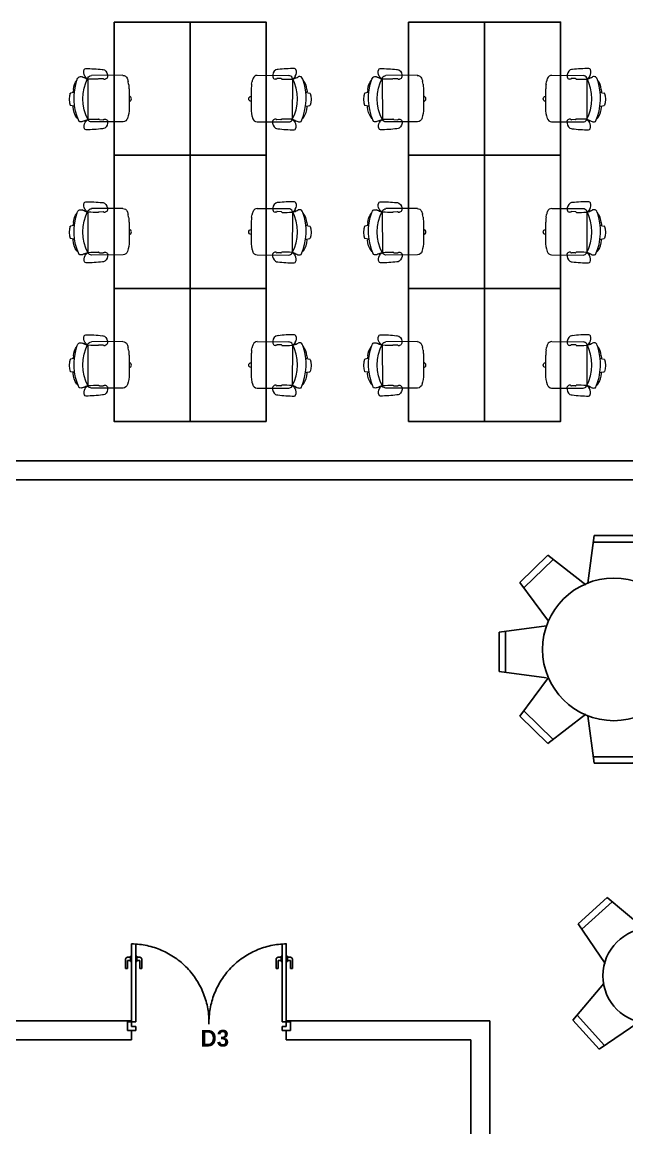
# Model space of a CAD drawing. Header units: inches. Extents: x 484217 to 497210, y -26946 to -21493.
# Drawn here: x 493238 to 493525, y -25849 to -25325 of the extents above; entities that cross this region are included whole.
import ezdxf

# ---------------------------------------------------------------- set-up
doc = ezdxf.new("R2010")
doc.units = ezdxf.units.IN
doc.header["$LTSCALE"] = 20
doc.header["$MEASUREMENT"] = 0
doc.linetypes.add('DASHED', pattern=[0.75, 0.5, -0.25])
doc.layers.add('A-furniture', color=50, linetype='Continuous', lineweight=9)
doc.layers.add('I-ANNO-TEXT', color=7, linetype='Continuous', lineweight=18)
for name, color, linetype in [('furniture', 4, 'Continuous'), ('I-FURN', 4, 'Continuous'), ('I-WALL-IN', 3, 'Continuous'), ('S_COULMN', 7, 'Continuous')]:
    doc.layers.add(name, color=color, linetype=linetype)
doc.styles.add('MICRO', font='')
doc.styles.get('MICRO').set_extended_font_data('MicrogrammaSSi', bold=True)

# ---------------------------------------------------------------- blocks, each defined once
blk = doc.blocks.new('A$C6A0E07C9')
at = {"layer": 'A-furniture'}
for p, q in [((-0.214, 0.272), (0.118, 0.288)), ((-0.012, 0.242), (-0.025, 0.242)), ((-0.011, 0.243), (-0.012, 0.242)), ((-0.008, 0.248), (-0.011, 0.243)), ((-0.011, 0.243), (-0.011, 0.243)), ((0.038, 0.251), (-0.003, 0.25)), ((0.042, 0.251), (0.045, 0.247)), ((0.045, 0.247), (0.046, 0.246)), ((0.046, 0.246), (0.048, 0.245)), ((0.048, 0.245), (0.048, 0.245)), ((0.159, 0.25), (0.179, -0.167)), ((-0.269, 0.177), (-0.266, 0.205)), ((0.315, 0.121), (0.306, 0.12)), ((0.313, 0.121), (0.347, 0.116)), ((0.315, 0.152), (0.319, 0.129)), ((-0.291, 0.02), (-0.289, 0.029)), ((-0.288, 0.01), (-0.291, 0.02)), ((-0.289, 0.029), (-0.284, 0.038)), ((-0.282, 0.002), (-0.288, 0.01)), ((-0.284, 0.038), (-0.276, 0.044)), ((-0.274, -0.003), (-0.282, 0.002)), ((-0.276, 0.044), (-0.267, 0.046)), ((0.351, 0.113), (0.36, 0.088)), ((0.364, 0.015), (0.358, -0.011)), ((0.36, 0.088), (0.366, 0.051)), ((0.366, 0.051), (0.364, 0.015)), ((-0.264, -0.004), (-0.274, -0.003)), ((0.311, -0.022), (0.322, -0.023)), ((0.32, -0.023), (0.355, -0.015)), ((0.355, -0.015), (0.356, -0.013)), ((0.356, -0.013), (0.358, -0.011)), ((-0.189, -0.217), (0.143, -0.2)), ((0.009, -0.176), (-0.004, -0.177)), ((0.009, -0.176), (0.009, -0.176)), ((0.01, -0.176), (0.009, -0.176)), ((0.013, -0.182), (0.01, -0.176)), ((0.059, -0.18), (0.018, -0.183)), ((0.063, -0.179), (0.066, -0.175)), ((0.066, -0.175), (0.067, -0.174)), ((0.067, -0.174), (0.069, -0.173)), ((0.069, -0.173), (0.069, -0.173)), ((0.296, -0.147), (0.284, -0.159))]:
    blk.add_line(p, q, dxfattribs=at)
for centre, radius, start, end in [((0.224, -0.892), 1.257, 92.3594, 100.1757), ((0.172, 0.345), 0.0192, 28.1256, 89.2436), ((0.121, 0.323), 0.0749, 330.3794, 24.513), ((0.594, -0.035), 0.893, 162.1203, 164.4323), ((-0.21, 0.223), 0.0487, 94.526, 161.0109), ((0.027, 0.278), 0.0792, 129.4999, 189.1152), ((-0.022, 0.271), 0.0292, 192.0047, 264.4409), ((0.007, 0.283), 0.0635, 94.0792, 117.5938), ((-0.004, 0.244), 0.00623, 84.8455, 131.3174), ((0.037, 0.241), 0.0101, 64.5281, 88.6391), ((0.001, 1.553), 1.309, 272.0899, 276.676), ((0.117, 0.241), 0.0463, 34.0902, 88.4441), ((0.149, 0.274), 0.0211, 279.8693, 313.3434), ((-0.249, 0.025), 0.471, 334.5973, 30.9732), ((0.17, 0.245), 0.0129, 130.1366, 158.0173), ((0.187, 0.181), 0.0779, 100.0525, 108.2672), ((0.108, 0.326), 0.0879, 309.6726, 333.0223), ((-1.125, 2.793), 2.849, 297.1157, 298.0695), ((-0.92, -0.013), 1.143, 14.0931, 15.0056), ((0.234, 0.223), 0.0597, 72.5282, 107.7011), ((0.195, 0.222), 0.0806, 25.5198, 45.5387), ((-0.301, 0.026), 0.614, 339.6108, 22.0467), ((0.128, 0.125), 0.189, 8.0925, 40.8276), ((0.182, 0.142), 0.452, 175.5289, 182.0991), ((72.219, 3.627), 72.574, 182.76527, 182.92488), ((0.31, 0.129), 0.0088, 301.088, 3.1667), ((0.347, 0.111), 0.00513, 22.8184, 91.0076), ((0.081, -0.062), 0.341, 182.481, 200.7553), ((0.116, -0.038), 0.211, 328.6962, 1.8079), ((0.318, -0.031), 0.00903, 2.1237, 63.3709), ((-0.186, -0.16), 0.0572, 202.8821, 266.1169), ((0.052, -0.207), 0.0792, 176.5782, 236.1936), ((0.002, -0.206), 0.0292, 101.2525, 173.6887), ((0.017, -0.177), 0.00623, 234.376, 280.848), ((0.058, -0.17), 0.0101, 277.0543, 301.1654), ((0.152, -1.479), 1.309, 89.0174, 93.6036), ((0.138, -0.155), 0.0449, 276.7939, 330.1521), ((0.172, -0.191), 0.0211, 52.3501, 85.8241), ((0.197, -0.155), 0.0211, 212.6602, 229.0352), ((0.163, -0.292), 0.122, 63.0548, 80.6357), ((0.136, -0.248), 0.0879, 32.6712, 56.0209), ((-0.92, -0.013), 1.143, 350.6964, 351.6126), ((0.149, -0.244), 0.0749, 341.1805, 35.314), ((0.324, 0.055), 0.26, 246.1539, 250.8174), ((0.249, -0.153), 0.0392, 254.2998, 275.9911), ((0.254, -0.14), 0.0518, 269.3553, 293.3788), ((0.031, -0.214), 0.0635, 248.0997, 271.6142), ((0.131, 0.976), 1.257, 265.5178, 273.334), ((0.202, -0.26), 0.0192, 276.4498, 337.5679)]:
    blk.add_arc(centre, radius, start, end, dxfattribs=at)
blk = doc.blocks.new('A$C15473981')
at = {"layer": 'furniture'}
for p, q in [((-0.206, 1.198), (-0.274, 0.698)), ((0.207, 1.198), (-0.206, 1.198)), ((0.276, 0.698), (0.207, 1.198)), ((-0.214, 1.129), (0.216, 1.129)), ((-0.989, 0.702), (-0.694, 0.99)), ((-0.639, 0.947), (-0.947, 0.647)), ((-0.694, 0.99), (-0.295, 0.68)), ((0.694, 0.99), (0.295, 0.68)), ((0.639, 0.947), (0.947, 0.647)), ((0.989, 0.702), (0.694, 0.99)), ((-0.689, 0.296), (-0.989, 0.702)), ((0.689, 0.296), (0.989, 0.702)), ((-0.707, 0.249), (-1.207, 0.18)), ((0.697, 0.273), (1.197, 0.205)), ((-1.207, 0.18), (-1.207, -0.232)), ((-1.139, -0.241), (-1.139, 0.189)), ((1.128, -0.217), (1.128, 0.213)), ((1.197, 0.205), (1.197, -0.208)), ((-1.207, -0.232), (-0.707, -0.301)), ((1.197, -0.208), (0.697, -0.277)), ((-0.689, -0.296), (-0.989, -0.702)), ((0.689, -0.296), (0.989, -0.702)), ((-0.639, -0.947), (-0.947, -0.647)), ((-0.694, -0.99), (-0.295, -0.68)), ((0.694, -0.99), (0.295, -0.68)), ((0.639, -0.947), (0.947, -0.647)), ((-0.989, -0.702), (-0.694, -0.99)), ((-0.206, -1.198), (-0.274, -0.698)), ((0.276, -0.698), (0.207, -1.198)), ((0.989, -0.702), (0.694, -0.99)), ((-0.214, -1.129), (0.216, -1.129)), ((0.207, -1.198), (-0.206, -1.198))]:
    blk.add_line(p, q, dxfattribs=at)
at = {"layer": 'S_COULMN'}
blk.add_circle((0, 0), 0.75, dxfattribs=at)
blk = doc.blocks.new('A$C116E3A92')
at = {"layer": 'furniture'}
for p, q in [((-0.791, 0.392), (-1.083, 0.1)), ((-1.04, 0.045), (-0.736, 0.349)), ((-0.389, 0.087), (-0.791, 0.392)), ((-0.2, 0.09), (0.202, 0.395)), ((0.451, 0.049), (0.148, 0.353)), ((0.202, 0.395), (0.494, 0.104)), ((-1.083, 0.1), (-0.778, -0.302)), ((0.494, 0.104), (0.189, -0.299)), ((-0.789, -0.499), (-1.094, -0.901)), ((0.2, -0.502), (0.505, -0.904)), ((-1.094, -0.901), (-0.802, -1.192)), ((-0.747, -1.15), (-1.051, -0.846)), ((-0.802, -1.192), (-0.4, -0.887)), ((0.213, -1.196), (-0.189, -0.891)), ((0.159, -1.153), (0.462, -0.849)), ((0.505, -0.904), (0.213, -1.196))]:
    blk.add_line(p, q, dxfattribs=at)
at = {"layer": 'S_COULMN'}
blk.add_circle((-0.294, -0.404), 0.5, dxfattribs=at)

msp = doc.modelspace()

# ---------------------------------------------------------------- linework, layer by layer
for p, q in [((493290.07, -25798.4, 6.93), (493290.07, -25761.46, 6.93)), ((493291.99, -25798.4, 6.93), (493291.99, -25761.54, 6.93)), ((493361.44, -25798.4, 6.93), (493361.44, -25761.54, 6.93)), ((493363.37, -25798.4, 6.93), (493363.37, -25761.46, 6.93)), ((493287.17, -25773.11, 6.93), (493287.17, -25768.77, 6.93)), ((493289.58, -25767.81, 6.93), (493288.14, -25767.81, 6.93)), ((493289.58, -25769.25, 6.93), (493288.14, -25769.25, 6.93)), ((493288.14, -25773.11, 6.93), (493288.14, -25769.25, 6.93)), ((493289.58, -25769.73, 6.93), (493289.58, -25767.32, 6.93)), ((493290.07, -25767.32, 6.93), (493289.58, -25767.32, 6.93)), ((493290.07, -25769.73, 6.93), (493289.58, -25769.73, 6.93)), ((493291.99, -25767.32, 6.93), (493292.48, -25767.32, 6.93)), ((493291.99, -25769.73, 6.93), (493292.48, -25769.73, 6.93)), ((493292.48, -25769.73, 6.93), (493292.48, -25767.32, 6.93)), ((493292.48, -25767.81, 6.93), (493293.92, -25767.81, 6.93)), ((493292.48, -25769.25, 6.93), (493293.92, -25769.25, 6.93)), ((493293.92, -25773.11, 6.93), (493293.92, -25769.25, 6.93)), ((493294.89, -25773.11, 6.93), (493294.89, -25768.77, 6.93)), ((493358.55, -25773.11, 6.93), (493358.55, -25768.77, 6.93)), ((493360.96, -25767.81, 6.93), (493359.52, -25767.81, 6.93)), ((493359.52, -25773.11, 6.93), (493359.52, -25769.25, 6.93)), ((493360.96, -25769.25, 6.93), (493359.52, -25769.25, 6.93)), ((493360.96, -25769.73, 6.93), (493360.96, -25767.32, 6.93)), ((493361.44, -25767.32, 6.93), (493360.96, -25767.32, 6.93)), ((493361.44, -25769.73, 6.93), (493360.96, -25769.73, 6.93)), ((493363.37, -25767.32, 6.93), (493363.86, -25767.32, 6.93)), ((493363.37, -25769.73, 6.93), (493363.86, -25769.73, 6.93)), ((493363.86, -25769.73, 6.93), (493363.86, -25767.32, 6.93)), ((493363.86, -25767.81, 6.93), (493365.3, -25767.81, 6.93)), ((493363.86, -25769.25, 6.93), (493365.3, -25769.25, 6.93)), ((493365.3, -25773.11, 6.93), (493365.3, -25769.25, 6.93)), ((493366.27, -25773.11, 6.93), (493366.27, -25768.77, 6.93)), ((493288.14, -25773.11, 6.93), (493287.17, -25773.11, 6.93)), ((493293.92, -25773.11, 6.93), (493294.89, -25773.11, 6.93)), ((493359.52, -25773.11, 6.93), (493358.55, -25773.11, 6.93)), ((493365.3, -25773.11, 6.93), (493366.27, -25773.11, 6.93)), ((493290.07, -25798.4, 6.93), (493288.14, -25798.4, 6.93)), ((493288.14, -25798.4, 6.93), (493288.14, -25802.45, 6.93)), ((493290.07, -25798.4, 6.93), (493291.99, -25798.4, 6.93)), ((493290.07, -25798.4, 6.93), (493290.07, -25800.53, 6.93)), ((493290.07, -25798.4, 6.93), (493290.07, -25800.53, 6.93)), ((493291.99, -25800.53, 6.93), (493290.07, -25800.53, 6.93)), ((493291.99, -25800.53, 6.93), (493291.99, -25802.45, 6.93)), ((493363.37, -25798.4, 6.93), (493361.44, -25798.4, 6.93)), ((493361.44, -25800.53, 6.93), (493363.37, -25800.53, 6.93)), ((493361.44, -25800.53, 6.93), (493361.44, -25802.45, 6.93)), ((493363.37, -25798.4, 6.93), (493365.3, -25798.4, 6.93)), ((493363.37, -25798.4, 6.93), (493363.37, -25800.53, 6.93)), ((493363.37, -25798.4, 6.93), (493363.37, -25800.53, 6.93)), ((493365.3, -25798.4, 6.93), (493365.3, -25802.45, 6.93)), ((493288.14, -25802.45, 6.93), (493288.68, -25802.45, 6.93)), ((493291.99, -25802.45, 6.93), (493288.14, -25802.45, 6.93)), ((493361.44, -25802.45, 6.93), (493365.3, -25802.45, 6.93)), ((493365.3, -25802.45, 6.93), (493364.76, -25802.45, 6.93))]:
    msp.add_line(p, q)
at = {"linetype": 'DASHED', "ltscale": 50}
for centre, start, end in [((493289.58, -25798.6, 6.93), 358.6028, 89.255), ((493363.86, -25798.6, 6.93), 90.745, 181.3972)]:
    msp.add_arc(centre, 37.14, start, end, dxfattribs=at)
for centre, start, end in [((493288.14, -25768.77, 6.93), 90, 180), ((493293.92, -25768.77, 6.93), 0, 90), ((493359.52, -25768.77, 6.93), 90, 180), ((493365.3, -25768.77, 6.93), 0, 90)]:
    msp.add_arc(centre, 0.964, start, end)
at = {"layer": 'I-FURN', "elevation": 6.93}
for points in [[(493281.79, -25325.19), (493281.79, -25388.19), (493317.79, -25388.19), (493317.79, -25325.19)], [(493317.79, -25325.19), (493317.79, -25388.19), (493353.79, -25388.19), (493353.79, -25325.19)], [(493421.29, -25325.19), (493421.29, -25388.19), (493457.29, -25388.19), (493457.29, -25325.19)], [(493457.29, -25325.19), (493457.29, -25388.19), (493493.29, -25388.19), (493493.29, -25325.19)], [(493281.79, -25388.19), (493281.79, -25451.19), (493317.79, -25451.19), (493317.79, -25388.19)], [(493317.79, -25388.19), (493317.79, -25451.19), (493353.79, -25451.19), (493353.79, -25388.19)], [(493421.29, -25388.19), (493421.29, -25451.19), (493457.29, -25451.19), (493457.29, -25388.19)], [(493457.29, -25388.19), (493457.29, -25451.19), (493493.29, -25451.19), (493493.29, -25388.19)], [(493281.79, -25451.19), (493281.79, -25514.19), (493317.79, -25514.19), (493317.79, -25451.19)], [(493317.79, -25451.19), (493317.79, -25514.19), (493353.79, -25514.19), (493353.79, -25451.19)], [(493421.29, -25451.19), (493421.29, -25514.19), (493457.29, -25514.19), (493457.29, -25451.19)], [(493457.29, -25451.19), (493457.29, -25514.19), (493493.29, -25514.19), (493493.29, -25451.19)]]:
    msp.add_lwpolyline(points, close=True, dxfattribs=at)
at = {"layer": 'I-WALL-IN'}
for p, q in [((492951.3, -25797.95, 6.93), (493290.07, -25797.95, 6.93)), ((493363.37, -25797.95, 6.93), (493459.8, -25797.95, 6.93)), ((493363.37, -25798.4, 6.93), (493363.37, -25797.95, 6.93)), ((493290.07, -25806.95, 6.93), (493290.07, -25802.45, 6.93)), ((493363.37, -25806.95, 6.93), (493363.37, -25802.45, 6.93)), ((492946.8, -25806.95, 6.93), (493290.07, -25806.95, 6.93)), ((493363.37, -25806.95, 6.93), (493450.8, -25806.95, 6.93))]:
    msp.add_line(p, q, dxfattribs=at)
at = {"layer": 'I-WALL-IN', "elevation": 6.93}
for points in [[(493781.29, -25532.85), (493212.3, -25532.85)], [(493781.29, -25541.85), (492951.3, -25541.85)], [(493459.8, -25797.95), (493459.8, -26124.6)], [(493450.8, -25806.95), (493450.8, -26124.6)]]:
    msp.add_lwpolyline(points, dxfattribs=at)

# ---------------------------------------------------------------- block references
at = {"xscale": 45, "yscale": 45, "zscale": 45}
msp.add_blockref('A$C15473981', (493518.53, -25622.07, 3.81), dxfattribs=at)
at = {"layer": 'A-furniture'}
for p, xscale, yscale, zscale, rotation in [((493277.01, -25363.12, 49.74), -44.99999999897786, 45, 45, 3.143472837721584), ((493358.57, -25363.12, 49.74), 44.99999999897928, 44.99999999897928, 44.99999999897928, 356.8565271622451), ((493416.51, -25363.12, 49.74), -44.99999999897786, 45, 45, 3.143472837721584), ((493498.07, -25363.12, 49.74), 44.99999999897928, 44.99999999897928, 44.99999999897928, 356.8565271622451), ((493277.01, -25426.12, 49.74), -44.99999999897786, 45, 45, 3.143472837721584), ((493358.57, -25426.12, 49.74), 44.99999999897928, 44.99999999897928, 44.99999999897928, 356.8565271622451), ((493416.51, -25426.12, 49.74), -44.99999999897786, 45, 45, 3.143472837721584), ((493498.07, -25426.12, 49.74), 44.99999999897928, 44.99999999897928, 44.99999999897928, 356.8565271622451), ((493277.01, -25489.12, 49.74), -44.99999999897786, 45, 45, 3.143472837721584), ((493358.57, -25489.12, 49.74), 44.99999999897928, 44.99999999897928, 44.99999999897928, 356.8565271622451), ((493416.51, -25489.12, 49.74), -44.99999999897786, 45, 45, 3.143472837721584), ((493498.07, -25489.12, 49.74), 44.99999999897928, 44.99999999897928, 44.99999999897928, 356.8565271622451)]:
    msp.add_blockref('A$C6A0E07C9', p, dxfattribs=dict(at, xscale=xscale, yscale=yscale, zscale=zscale, rotation=rotation))
at = {"layer": 'S_COULMN', "xscale": 45.00000000000062, "yscale": 45.00000000000062, "zscale": 45.00000000000062, "rotation": 267.0503325455494}
msp.add_blockref('A$C116E3A92', (493553.35, -25790.71, 3.81), dxfattribs=at)

# ---------------------------------------------------------------- texts
at = {"layer": 'I-ANNO-TEXT', "insert": (493322.79, -25802.16, 6.93), "char_height": 7.875, "attachment_point": 1, "style": 'MICRO'}
msp.add_mtext_dynamic_manual_height_columns('{\\fBahnschrift Light|b1|i0|c0|p34;D3}', width=7.4099, gutter_width=1.5, heights=[0], dxfattribs=at)

doc.saveas('drawing.dxf')
